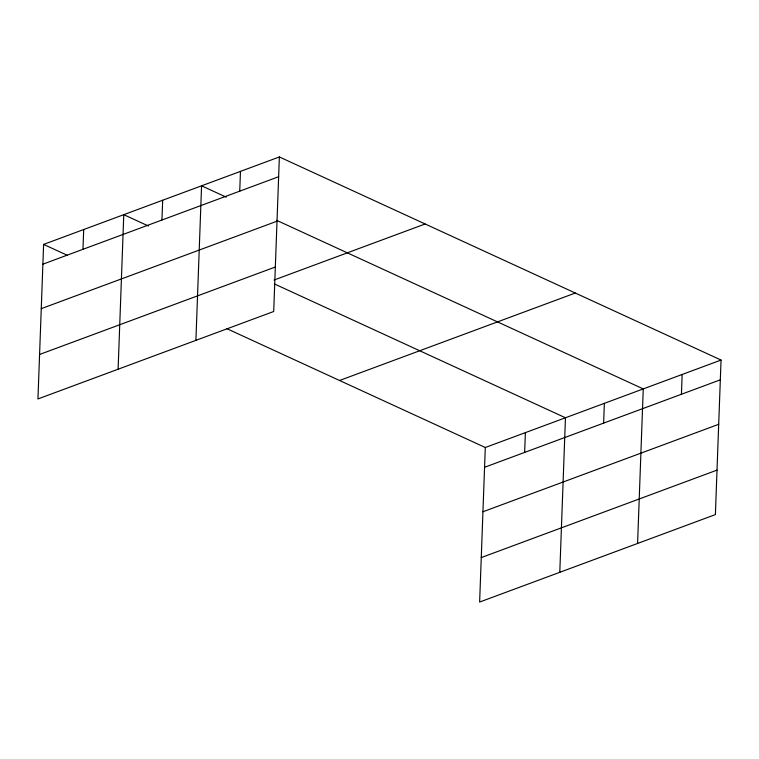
<?xml version="1.0" encoding="UTF-8"?>
<svg xmlns="http://www.w3.org/2000/svg" width="759" height="759" viewBox="0 0 759 759"><rect width="100%" height="100%" fill="white"/><g stroke="black" fill="none" stroke-linecap="round" stroke-linejoin="round"><path stroke-width="1.14" d="M43.614 244.407L37.95 398.949L273.705 311.494L279.369 156.952L43.614 244.407L67.19 255.252M82.968 249.313L83.699 229.541M118.11 369.216L123.774 214.674L148.422 226.011M161.942 220.015L162.673 200.243M195.907 340.355L201.571 185.813L226.22 197.15M239.74 191.164L240.47 171.382M226.913 328.694L485.295 447.506L479.631 602.048L715.386 514.593L721.05 360.051L279.369 156.952M524.649 452.411L525.38 432.639M559.791 572.314L565.455 417.773L274.891 284.16M603.633 423.114L604.354 403.342M637.588 543.453L643.252 388.912L276.589 220.309M681.43 394.253L682.151 374.481M42.893 264.179L278.638 176.733M41.261 308.657L277.016 221.201M39.582 354.472L275.327 267.016M273.971 280.052L425.125 223.981M339.548 380.487L575.294 293.031M485.295 447.506L721.05 360.051M484.574 467.278L720.329 379.832M482.942 511.756L718.697 424.3M481.263 557.571L717.018 470.115"/></g></svg>
